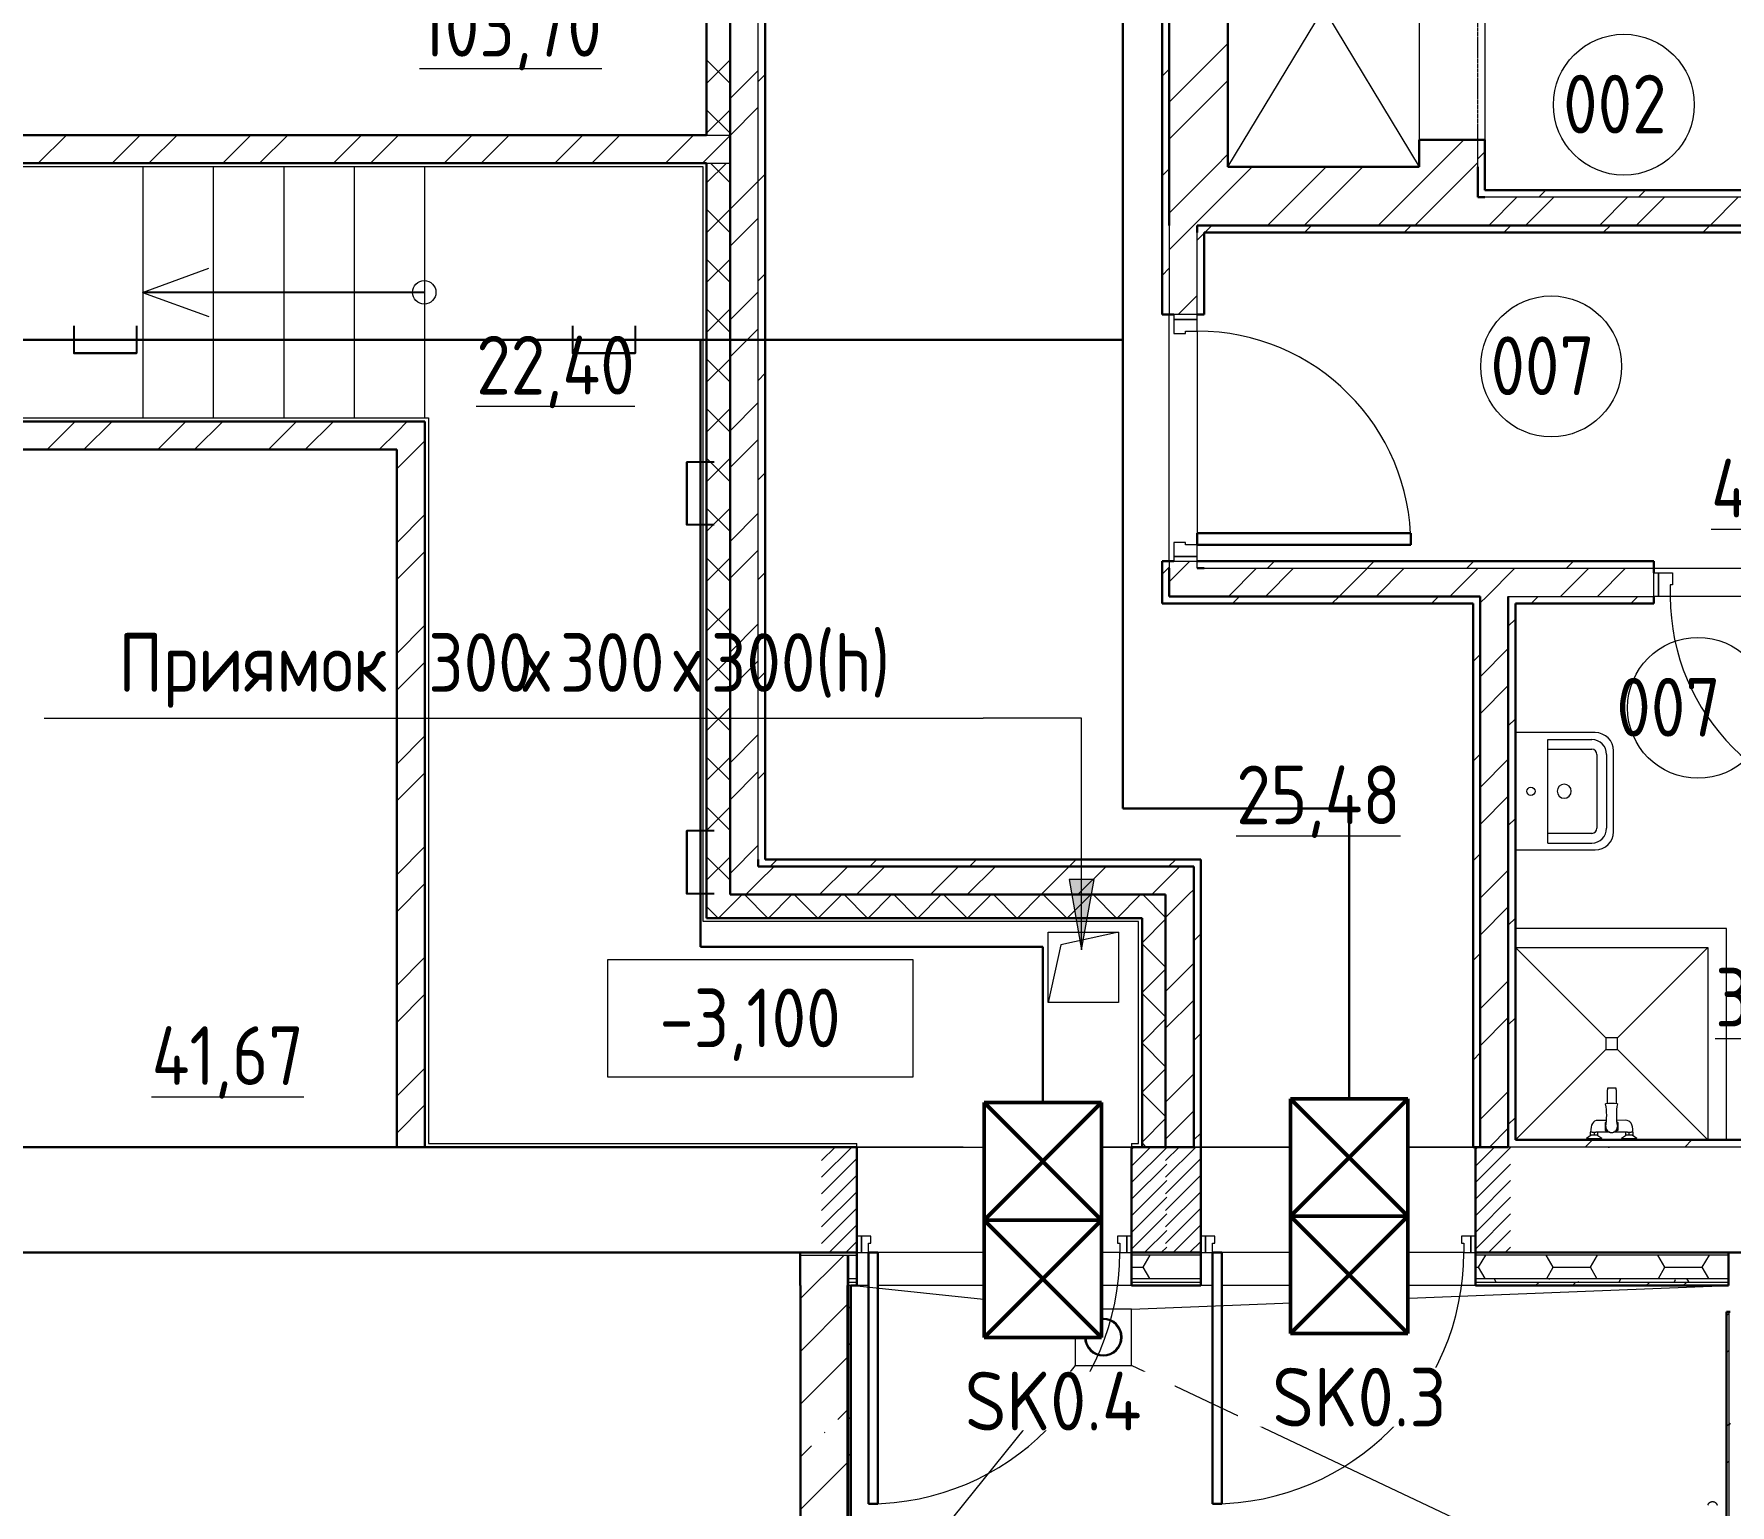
# Model space of a CAD drawing. Header units: millimetres. Extents: x -586848 to 520591, y -385801 to 675781.
# Drawn here: x -189145 to -181920, y 645747 to 652013 of the extents above; entities that cross this region are included whole.
import ezdxf

# ---------------------------------------------------------------- set-up
doc = ezdxf.new("R2010")
doc.units = ezdxf.units.MM
doc.set_wipeout_variables(frame=1)
for name, pattern in [('ADSK_Линия сетки', [25, 20, -2.5, 0, -2.5]), ('ADSK_Сверху', [450, 300, -150]), ('ADSK_Штриховая_ш2 п1_5', [4.5, 3, -1.5]), ('Сверху', [3.96875, 2.38125, -1.5875])]:
    doc.linetypes.add(name, pattern=pattern)
for name, color, linetype, lineweight in [('RC-Линии_связи-Адресные', 5, 'Continuous', 30), ('Аннотация', 7, 'Continuous', 18), ('Двери', 252, 'Continuous', 9), ('Лестницы', 252, 'Continuous', 9), ('Линии', 7, 'Continuous', 9), ('Марки помещений', 252, 'Continuous', 20), ('Маркировка Не АУ', 7, 'Continuous', 25), ('НО СКУД', 7, 'Continuous', 50), ('Обобщенные модели', 252, 'Continuous', 18), ('Ограждение', 252, 'Continuous', 9), ('Оси', 252, 'Continuous', 9), ('Отметки', 7, 'Continuous', 9), ('Перекрытие', 252, 'Continuous', 18), ('Сантехника', 252, 'Continuous', 9), ('Стены внутренние', 7, 'Continuous', 18), ('Стены наружные', 7, 'Continuous', 18), ('Стены штриховка', 7, 'Continuous', 9)]:
    doc.layers.add(name, color=color, linetype=linetype, lineweight=lineweight)
doc.layers.add('Узлы', color=7, linetype='Continuous')
doc.styles.add('GOST Common_2', font='', dxfattribs={"width": 0.9, "height": 250})
doc.styles.add('ISOCPEUR', font='isocpeur.ttf', dxfattribs={"width": 0.9, "height": 350})
doc.styles.get('GOST Common_2').set_extended_font_data('GOST type B')

# ---------------------------------------------------------------- blocks, each defined once
blk = doc.blocks.new('подвал')
at = {"layer": 'Аннотация', "lineweight": 20, "true_color": 0x636466}
blk.add_hatch(color=251, dxfattribs=at).paths.add_polyline_path([(-183879.6, 15401.1), (-183826.7, 15701.1), (-183932.5, 15701.1)])
at = {"layer": 'Двери', "lineweight": 18, "true_color": 0x636466}
h = blk.add_hatch(dxfattribs=at)
h.set_pattern_fill('FP_1', color=251, angle=180, style=0, pattern_type=2)
h.set_pattern_definition([(225, (-184251.95, 14336.906), (35.3553, -35.3553), [])])
h.paths.add_polyline_path([(-183517, 14111.9), (-183517, 14561.9), (-183667, 14561.9), (-183667, 14111.9)])
h.paths.add_polyline_path([(-184987, 14111.9), (-184837, 14111.9), (-184837, 14561.9), (-184987, 14561.9)])
h = blk.add_hatch(dxfattribs=at)
h.set_pattern_fill('FP_1', color=251, angle=180, style=0, pattern_type=2)
h.set_pattern_definition([(225, (-182786.95, 14336.906), (35.3553, -35.3553), [])])
h.paths.add_polyline_path([(-182052, 14111.9), (-182052, 14561.9), (-182202, 14561.9), (-182202, 14111.9), (-182065.7, 14111.9)])
h.paths.add_polyline_path([(-183522, 14111.9), (-183372, 14111.9), (-183372, 14561.9), (-183522, 14561.9)])
at = {"color": 251, "lineweight": 18, "true_color": 0x636466}
for p, q in [((-184022, 15176.9), (-184022, 15476.9)), ((-184022, 15476.9), (-183722, 15476.9)), ((-183722, 15476.9), (-183968, 15422.3)), ((-183722, 15476.9), (-183722, 15176.9)), ((-183968, 15422.3), (-184022, 15176.9)), ((-183722, 15176.9), (-184022, 15176.9))]:
    blk.add_line(p, q, dxfattribs=at)
at = {"layer": 'Аннотация', "color": 251, "lineweight": 20, "true_color": 0x636466}
for p, q in [((-187879.8, 18201.9), (-187597.9, 18304.5)), ((-187879.8, 18201.9), (-187597.9, 18099.3)), ((-188298.4, 16388.8), (-184298.4, 16388.8)), ((-183879.6, 16388.8), (-184298.4, 16388.8)), ((-183879.6, 15401.1), (-183879.6, 16388.8)), ((-183826.7, 15701.1), (-183932.5, 15701.1)), ((-183932.5, 15701.1), (-183879.6, 15401.1)), ((-183879.6, 15401.1), (-183826.7, 15701.1)), ((-185898, 14860), (-185898, 15360)), ((-185898, 15360), (-184598, 15360)), ((-184598, 15360), (-184598, 14860)), ((-184598, 14860), (-185898, 14860))]:
    blk.add_line(p, q, dxfattribs=at)
blk.add_circle((-186679.8, 18201.9), 50, dxfattribs=at)
at = {"layer": 'Двери', "color": 251, "true_color": 0x636466}
for p, q in [((-183387, 18106.9), (-183487, 18106.9)), ((-183487, 18106.9), (-183487, 18086.9)), ((-183487, 18086.9), (-183487, 18026.9)), ((-183387, 18086.9), (-183487, 18086.9)), ((-183487, 18086.9), (-183387, 18086.9)), ((-183387, 18086.9), (-183387, 18106.9)), ((-183387, 18036.9), (-183387, 18086.9)), ((-183487, 18026.9), (-183437, 18026.9)), ((-183437, 18026.9), (-183437, 18036.9)), ((-183437, 18036.9), (-183387, 18036.9)), ((-183437, 17136.9), (-183487, 17136.9)), ((-183487, 17136.9), (-183487, 17076.9)), ((-183437, 17126.9), (-183437, 17136.9)), ((-183387, 17126.9), (-183437, 17126.9)), ((-183387, 17076.9), (-183387, 17126.9)), ((-183487, 17076.9), (-183387, 17076.9)), ((-183487, 17076.9), (-183487, 17056.9)), ((-183387, 17076.9), (-183487, 17076.9)), ((-183487, 17056.9), (-183387, 17056.9)), ((-183387, 17056.9), (-183387, 17076.9)), ((-181442, 17006.9), (-181422, 17006.9)), ((-181442, 16906.9), (-181442, 17006.9)), ((-181422, 16906.9), (-181422, 17006.9)), ((-181422, 17006.9), (-181362, 17006.9)), ((-181422, 17006.9), (-181422, 16906.9)), ((-181362, 17006.9), (-181362, 16956.9)), ((-181422, 16906.9), (-181442, 16906.9)), ((-181372, 16906.9), (-181422, 16906.9)), ((-181372, 16956.9), (-181372, 16906.9)), ((-181362, 16956.9), (-181372, 16956.9)), ((-184817, 14181.9), (-184837, 14181.9)), ((-184837, 14181.9), (-184837, 14111.9)), ((-184817, 14181.9), (-184817, 14111.9)), ((-184777, 14181.9), (-184817, 14181.9)), ((-184817, 14111.9), (-184817, 14181.9)), ((-184777, 14151.9), (-184777, 14181.9)), ((-183687, 14181.9), (-183727, 14181.9)), ((-183727, 14181.9), (-183727, 14151.9)), ((-183687, 14111.9), (-183687, 14181.9)), ((-183687, 14181.9), (-183687, 14111.9)), ((-183667, 14181.9), (-183687, 14181.9)), ((-183667, 14111.9), (-183667, 14181.9)), ((-183352, 14181.9), (-183372, 14181.9)), ((-183372, 14181.9), (-183372, 14111.9)), ((-183352, 14181.9), (-183352, 14111.9)), ((-183312, 14181.9), (-183352, 14181.9)), ((-183352, 14111.9), (-183352, 14181.9)), ((-183312, 14151.9), (-183312, 14181.9)), ((-182222, 14181.9), (-182262, 14181.9)), ((-182262, 14181.9), (-182262, 14151.9)), ((-182222, 14111.9), (-182222, 14181.9)), ((-182222, 14181.9), (-182222, 14111.9)), ((-182202, 14181.9), (-182222, 14181.9)), ((-182202, 14111.9), (-182202, 14181.9)), ((-184837, 14111.9), (-184817, 14111.9)), ((-184817, 14111.9), (-184787, 14111.9)), ((-184787, 14111.9), (-184787, 14151.9)), ((-184787, 14151.9), (-184777, 14151.9)), ((-183727, 14151.9), (-183717, 14151.9)), ((-183717, 14151.9), (-183717, 14111.9)), ((-183717, 14111.9), (-183687, 14111.9)), ((-183687, 14111.9), (-183667, 14111.9)), ((-183372, 14111.9), (-183352, 14111.9)), ((-183352, 14111.9), (-183322, 14111.9)), ((-183322, 14111.9), (-183322, 14151.9)), ((-183322, 14151.9), (-183312, 14151.9)), ((-182262, 14151.9), (-182252, 14151.9)), ((-182252, 14151.9), (-182252, 14111.9)), ((-182252, 14111.9), (-182222, 14111.9)), ((-182222, 14111.9), (-182202, 14111.9))]:
    blk.add_line(p, q, dxfattribs=at)
at = {"layer": 'Двери', "color": 251, "lineweight": 30, "true_color": 0x636466}
for p, q in [((-183387, 17176.9), (-183387, 17126.9)), ((-182477, 17176.9), (-183387, 17176.9)), ((-183387, 17126.9), (-182477, 17126.9)), ((-182477, 17126.9), (-182477, 17176.9)), ((-184747, 14111.9), (-184787, 14111.9)), ((-184787, 14111.9), (-184787, 13041.9)), ((-184747, 13041.9), (-184747, 14111.9)), ((-183282, 14111.9), (-183322, 14111.9)), ((-183322, 14111.9), (-183322, 13041.9)), ((-183282, 13041.9), (-183282, 14111.9)), ((-184787, 13041.9), (-184747, 13041.9)), ((-183322, 13041.9), (-183282, 13041.9))]:
    blk.add_line(p, q, dxfattribs=at)
at = {"layer": 'Двери', "color": 251, "linetype": 'ADSK_Штриховая_ш2 п1_5', "true_color": 0x636466}
for p, q in [((-184837, 14561.9), (-184987, 14561.9)), ((-184837, 14111.9), (-184837, 14561.9)), ((-183517, 14561.9), (-183667, 14561.9)), ((-183667, 14561.9), (-183667, 14111.9)), ((-183372, 14561.9), (-183522, 14561.9)), ((-183372, 14111.9), (-183372, 14561.9)), ((-182052, 14561.9), (-182202, 14561.9)), ((-182202, 14561.9), (-182202, 14111.9)), ((-184987, 14111.9), (-184837, 14111.9)), ((-183667, 14111.9), (-183517, 14111.9)), ((-183522, 14111.9), (-183372, 14111.9)), ((-182202, 14111.9), (-182052, 14111.9))]:
    blk.add_line(p, q, dxfattribs=at)
at = {"layer": 'Двери', "color": 251, "true_color": 0x636466}
for centre, radius, start, end in [((-183387, 17126.9), 910, 0, 90), ((-180462, 16906.9), 910, 180, 270), ((-184787, 14111.9), 1070, 270, 0), ((-183322, 14111.9), 1070, 270, 0)]:
    blk.add_arc(centre, radius, start, end, dxfattribs=at)
at = {"layer": 'Лестницы', "color": 251, "true_color": 0x636466}
for p, q in [((-187877, 17666.9), (-187877, 18736.9)), ((-187577, 17666.9), (-187577, 18736.9)), ((-187577, 17666.9), (-187577, 18736.9)), ((-187277, 17666.9), (-187277, 18736.9)), ((-187277, 17666.9), (-187277, 18736.9)), ((-186977, 17666.9), (-186977, 18736.9)), ((-186977, 17666.9), (-186977, 18736.9)), ((-186677, 17666.9), (-186677, 18736.9)), ((-186677, 17666.9), (-186677, 18736.9))]:
    blk.add_line(p, q, dxfattribs=at)
at = {"layer": 'Линии', "color": 251, "lineweight": 18, "ltscale": 100, "true_color": 0x636466}
for p, q in [((-183257, 20086.9), (-182442, 18736.9)), ((-183257, 18736.9), (-182442, 20086.9)), ((-182442, 20086.9), (-182442, 18736.9))]:
    blk.add_line(p, q, dxfattribs=at)
at = {"layer": 'Линии', "color": 251, "linetype": 'ADSK_Сверху', "ltscale": 100, "true_color": 0x636466}
for p, q in [((-183907, 13871.9), (-184862, 13971.9)), ((-183667, 13871.9), (-181124.5, 13971.9)), ((-183907, 13631.9), (-184862, 12446.9)), ((-181132, 12431.9), (-183667, 13631.9))]:
    blk.add_line(p, q, dxfattribs=at)
at = {"layer": 'Марки помещений', "color": 251, "true_color": 0x636466}
for centre in [(-181569.9, 19001), (-181879.5, 17886.5), (-181254.2, 16432.2)]:
    blk.add_circle(centre, 300, dxfattribs=at)
at = {"layer": 'Обобщенные модели', "color": 251, "true_color": 0x636466}
for p, q in [((-181692, 16326.9), (-182032, 16326.9)), ((-181894, 16297.5), (-181706.8, 16297.5)), ((-181894, 15856.3), (-181894, 16297.5)), ((-181894, 16256.2), (-181706.8, 16256.2)), ((-181684.5, 16233.9), (-181684.5, 15919.9)), ((-181643.2, 16233.9), (-181643.2, 15919.9)), ((-181614, 16077), (-181614, 16248.9)), ((-181614, 15904.9), (-181614, 16077)), ((-181706.8, 15897.6), (-181894, 15897.6)), ((-182032, 15826.9), (-181692, 15826.9)), ((-181894, 15856.3), (-181706.8, 15856.3)), ((-181132, 15491.9), (-182032, 15491.9)), ((-181132, 14591.9), (-181132, 15491.9)), ((-182032, 15411.9), (-181212, 15411.9)), ((-181647, 15026.9), (-182032, 15411.9)), ((-181212, 15411.9), (-181597, 15026.9)), ((-181212, 15411.9), (-181212, 14591.9)), ((-182032, 14591.9), (-181647, 14976.9)), ((-181647, 15026.9), (-181647, 14976.9)), ((-181597, 15026.9), (-181647, 15026.9)), ((-181647, 14976.9), (-181597, 14976.9)), ((-181597, 14976.9), (-181597, 15026.9)), ((-181212, 14591.9), (-181597, 14976.9))]:
    blk.add_line(p, q, dxfattribs=at)
blk.add_circle((-181965.7, 16076.9), 17.5, dxfattribs=at)
for centre, radius, start, end in [((-181706.8, 16233.9), 63.6, 0, 90), ((-181692, 16248.9), 78, 0, 90), ((-181706.8, 16233.9), 22.3, 0, 90), ((-181823.8, 16077.3), 30, 90, 270), ((-181823.8, 16077.3), 30, 270, 90), ((-181706.8, 15919.9), 63.6, 270, 0), ((-181706.8, 15919.9), 22.3, 270, 0), ((-181692, 15904.9), 78, 270, 0)]:
    blk.add_arc(centre, radius, start, end, dxfattribs=at)
at = {"layer": 'Обобщенные модели', "color": 251, "lineweight": 9, "true_color": 0x636466}
for centre, radius, start, end in [((-181622, 14561.4), 186, 82.46298, 97.8489), ((-181919.6, 14696.4), 276.6, 350.03873, 10.27315), ((-181325.2, 14698), 276.6, 170.03873, 190.27315), ((-181622.3, 14648.6), 24.9, 180.15594, 0.15594)]:
    blk.add_arc(centre, radius, start, end, dxfattribs=at)
for points in [[(-181647.2, 14648.5), (-181647.2, 14646.5), (-181646.9, 14644.6), (-181646.5, 14642.7)], [(-181598, 14642.8), (-181597.6, 14644.7), (-181597.4, 14646.7), (-181597.4, 14648.6)]]:
    blk.add_open_spline(points, degree=3, dxfattribs=at)
for points, knots in [([(-181645.8, 14640.6), (-181645.8, 14640.4), (-181645.5, 14639.7), (-181645.1, 14638.6), (-181644.7, 14637.8), (-181644.5, 14637.4)], [0.19772091, 0.19772091, 0.19772091, 0.19772091, 0.21428571, 0.25, 0.28571429, 0.28571429, 0.28571429, 0.28571429]), ([(-181643, 14634.8), (-181642.8, 14634.5), (-181642.4, 14633.9), (-181642, 14633.4), (-181641.8, 14633.1)], [0.36280917, 0.36280917, 0.36280917, 0.36280917, 0.39285714, 0.4175864, 0.4175864, 0.4175864, 0.4175864]), ([(-181639, 14630.1), (-181638.9, 14630.1), (-181638.5, 14629.7), (-181637.9, 14629.2), (-181637.2, 14628.6), (-181636.6, 14628.2), (-181636.1, 14627.9), (-181635.8, 14627.7)], [0.5266216, 0.5266216, 0.5266216, 0.5266216, 0.5357143, 0.5714286, 0.5892857, 0.6071429, 0.634202, 0.634202, 0.634202, 0.634202]), ([(-181633.2, 14626.2), (-181633, 14626.1), (-181632.6, 14625.9), (-181631.8, 14625.5), (-181630.9, 14625.2), (-181630.3, 14625), (-181630, 14624.9)], [0.71428571, 0.71428571, 0.71428571, 0.71428571, 0.73214286, 0.75, 0.78571429, 0.8032683, 0.8032683, 0.8032683, 0.8032683]), ([(-181628, 14624.3), (-181627.5, 14624.2), (-181626.6, 14624), (-181624.7, 14623.8), (-181623.2, 14623.7), (-181622.2, 14623.7)], [0.8571429, 0.8571429, 0.8571429, 0.8571429, 0.8928571, 0.9285714, 1, 1, 1, 1]), ([(-181622.2, 14623.7), (-181621.2, 14623.7), (-181619.7, 14623.8), (-181617.8, 14624.1), (-181616.9, 14624.3), (-181616.4, 14624.4)], [0, 0, 0, 0, 0.0714286, 0.1071429, 0.1428571, 0.1428571, 0.1428571, 0.1428571]), ([(-181614.4, 14625), (-181614.2, 14625), (-181613.5, 14625.3), (-181612.6, 14625.6), (-181611.8, 14626), (-181611.4, 14626.2), (-181611.2, 14626.3)], [0.1967317, 0.1967317, 0.1967317, 0.1967317, 0.21428571, 0.25, 0.26785714, 0.28571429, 0.28571429, 0.28571429, 0.28571429]), ([(-181608.6, 14627.8), (-181608.3, 14627.9), (-181607.8, 14628.3), (-181607.2, 14628.7), (-181606.7, 14629.1), (-181606.2, 14629.6), (-181605.8, 14629.9), (-181605.5, 14630.1), (-181605.4, 14630.2)], [0.365798, 0.365798, 0.365798, 0.365798, 0.3928571, 0.4107143, 0.4285714, 0.4464286, 0.4642857, 0.4733784, 0.4733784, 0.4733784, 0.4733784]), ([(-181602.9, 14632.9), (-181602.6, 14633.2), (-181602.1, 14633.9), (-181601.7, 14634.6), (-181601.4, 14634.9)], [0.57142857, 0.57142857, 0.57142857, 0.57142857, 0.60714286, 0.63719083, 0.63719083, 0.63719083, 0.63719083]), ([(-181600, 14637.5), (-181599.8, 14637.9), (-181599.4, 14638.8), (-181598.9, 14639.8), (-181598.7, 14640.5), (-181598.6, 14640.7)], [0.71428571, 0.71428571, 0.71428571, 0.71428571, 0.75, 0.78571429, 0.80227909, 0.80227909, 0.80227909, 0.80227909])]:
    blk.add_open_spline(points, degree=3, knots=knots, dxfattribs=at)
at = {"layer": 'Ограждение', "color": 251, "true_color": 0x636466, "flags": 128}
for points in [[(-181211.6, 13036.7), (-181211.4, 13037.4), (-181211.2, 13038.2), (-181210.9, 13039), (-181210.6, 13039.7), (-181210.3, 13040.4), (-181209.9, 13041.1), (-181209.5, 13041.8), (-181209.1, 13042.5), (-181208.7, 13043.2), (-181208.2, 13043.8), (-181207.7, 13044.5), (-181207.2, 13045.1), (-181206.7, 13045.7), (-181206.1, 13046.3), (-181205.5, 13046.8), (-181204.9, 13047.3), (-181204.3, 13047.8), (-181203.7, 13048.3), (-181203, 13048.7), (-181202.3, 13049.2), (-181201.6, 13049.5), (-181200.9, 13049.9), (-181200.2, 13050.2), (-181199.4, 13050.5), (-181198.7, 13050.8), (-181197.9, 13051.1), (-181197.2, 13051.3), (-181196.4, 13051.5), (-181195.6, 13051.6), (-181194.8, 13051.7), (-181194, 13051.8), (-181193.2, 13051.9), (-181192.4, 13051.9), (-181192.2, 13051.9)], [(-181192.2, 13051.9), (-181191.4, 13051.9), (-181190.6, 13051.8), (-181189.8, 13051.8), (-181189, 13051.7), (-181188.2, 13051.5), (-181187.4, 13051.3), (-181186.7, 13051.1), (-181185.9, 13050.9), (-181185.1, 13050.6), (-181184.4, 13050.3), (-181183.7, 13050), (-181183, 13049.6), (-181182.3, 13049.3), (-181181.6, 13048.9), (-181180.9, 13048.4), (-181180.2, 13047.9), (-181179.6, 13047.5), (-181179, 13046.9), (-181178.4, 13046.4), (-181177.8, 13045.8), (-181177.3, 13045.3), (-181176.8, 13044.6), (-181176.3, 13044), (-181175.8, 13043.4), (-181175.4, 13042.7), (-181174.9, 13042), (-181174.6, 13041.3), (-181174.2, 13040.6), (-181173.9, 13039.9), (-181173.5, 13039.2), (-181173.3, 13038.4), (-181173, 13037.6), (-181172.8, 13036.9)]]:
    blk.add_lwpolyline(points, dxfattribs=at)
at = {"layer": 'Оси', "color": 251, "linetype": 'ADSK_Линия сетки', "ltscale": 100, "true_color": 0x636466}
blk.add_line((-174384.1, 14561.9), (-244527.8, 14561.9), dxfattribs=at)
at = {"layer": 'Перекрытие', "color": 251, "true_color": 0x636466}
for p, q in [((-187877, 17666.9), (-187877, 18736.9)), ((-183387, 18036.9), (-183387, 17176.9)), ((-181442, 17026.9), (-180392, 17026.9)), ((-180512, 16906.9), (-181372, 16906.9)), ((-184837, 14561.9), (-183667, 14561.9)), ((-183372, 14561.9), (-182212, 14561.9)), ((-183907, 13871.9), (-183907, 13631.9)), ((-183667, 13871.9), (-183907, 13871.9)), ((-183667, 13631.9), (-183667, 13871.9)), ((-183907, 13631.9), (-183667, 13631.9))]:
    blk.add_line(p, q, dxfattribs=at)
at = {"layer": 'Сантехника', "color": 251, "true_color": 0x636466}
for p, q in [((-181603.1, 14812.2), (-181640.2, 14812.1)), ((-181640.2, 14812.1), (-181640.2, 14804.8)), ((-181603, 14804.9), (-181603.1, 14812.2)), ((-181640, 14746.2), (-181640.2, 14804.8)), ((-181603, 14804.9), (-181602.9, 14746.2)), ((-181644.9, 14675.3), (-181680.9, 14675.2)), ((-181562.5, 14675.5), (-181599.8, 14675.4)), ((-181595.9, 14666.8), (-181597.8, 14653.1)), ((-181595.9, 14666.8), (-181595.9, 14632.8)), ((-181708.7, 14611.9), (-181729.2, 14598.1)), ((-181729.2, 14598.1), (-181664.1, 14598.3)), ((-181729.2, 14598.1), (-181729.2, 14591.9)), ((-181711.7, 14611.8), (-181711.8, 14624.9)), ((-181696.7, 14611.9), (-181711.7, 14611.8)), ((-181704.6, 14624.9), (-181711.6, 14624.9)), ((-181704.6, 14624.9), (-181696.8, 14624.9)), ((-181696.8, 14624.9), (-181688.9, 14624.9)), ((-181696.8, 14624.9), (-181696.7, 14611.9)), ((-181681.7, 14611.9), (-181696.7, 14611.9)), ((-181639.7, 14625.1), (-181688.9, 14625)), ((-181664.1, 14598.3), (-181684.7, 14611.9)), ((-181681.8, 14624.9), (-181681.7, 14611.9)), ((-181664.1, 14592), (-181664.1, 14598.3)), ((-181648.3, 14632.6), (-181648.4, 14666.7)), ((-181648.4, 14666.7), (-181646.5, 14655.9)), ((-181646.4, 14642.9), (-181648.3, 14632.6)), ((-181639.7, 14625.1), (-181639.7, 14629.4)), ((-181630.1, 14625.1), (-181639.7, 14625.1)), ((-181602.6, 14625.2), (-181614.3, 14625.1)), ((-181602.6, 14630.5), (-181602.6, 14625.2)), ((-181554.6, 14625.3), (-181602.6, 14625.2)), ((-181595.9, 14632.8), (-181597.8, 14645.5)), ((-181558.7, 14612.3), (-181579.2, 14598.6)), ((-181579.2, 14598.6), (-181514.2, 14598.8)), ((-181579.2, 14598.6), (-181579.2, 14592.2)), ((-181561.7, 14612.3), (-181561.8, 14625.3)), ((-181546.7, 14612.3), (-181561.7, 14612.3)), ((-181554.6, 14625.3), (-181546.8, 14625.3)), ((-181546.8, 14625.3), (-181538.9, 14625.3)), ((-181546.7, 14612.3), (-181546.8, 14625.3)), ((-181531.7, 14612.4), (-181546.7, 14612.3)), ((-181531.6, 14625.4), (-181538.9, 14625.4)), ((-181514.2, 14598.8), (-181534.7, 14612.3)), ((-181531.8, 14625.4), (-181531.7, 14612.4)), ((-181514.2, 14592.4), (-181514.2, 14598.8)), ((-181664.1, 14592), (-181696.7, 14591.9)), ((-181514.2, 14592.4), (-181579.2, 14592.2)), ((-183667, 13871.9), (-183907, 13871.9)), ((-183907, 13871.9), (-183907, 13631.9)), ((-183667, 13631.9), (-183667, 13871.9)), ((-183907, 13631.9), (-183667, 13631.9))]:
    blk.add_line(p, q, dxfattribs=at)
for radius, start, end in [(80, 90, 270), (75, 90, 270), (75, 109.97124, 115.02876), (80, 270, 90), (75, 270, 90), (75, 64.97124, 70.02876), (75, 154.97124, 160.02876), (75, 19.97124, 25.02876), (75, 199.97124, 205.02876), (75, 244.97124, 250.02876), (75, 289.97124, 295.02876), (75, 334.97124, 340.02876)]:
    blk.add_arc((-183787, 13751.9), radius, start, end, dxfattribs=at)
for points in [[(-181680.9, 14675.2), (-181701.5, 14675.1), (-181711.7, 14658.4), (-181711.6, 14624.9)], [(-181648.4, 14666.7), (-181647.5, 14667.3), (-181646.5, 14667.9), (-181645.5, 14668.4)], [(-181599.2, 14668.7), (-181598.1, 14668.1), (-181597, 14667.5), (-181595.9, 14666.8)], [(-181531.6, 14625.4), (-181531.6, 14658.9), (-181542, 14675.6), (-181562.5, 14675.5)], [(-181639.7, 14628.4), (-181641.2, 14629), (-181644.2, 14630.3), (-181647, 14631.8), (-181648.3, 14632.6)], [(-181636, 14627.8), (-181637.3, 14628.3), (-181638.5, 14628.8), (-181639.7, 14629.4)], [(-181602.6, 14630.5), (-181604.7, 14629.2), (-181606.9, 14628.2), (-181609.2, 14627.4)], [(-181595.9, 14632.8), (-181596.9, 14632.1), (-181599.1, 14630.8), (-181601.4, 14629.7), (-181602.6, 14629.2)]]:
    blk.add_open_spline(points, degree=3, dxfattribs=at)
at = {"layer": 'Стены внутренние', "color": 251, "lineweight": 30, "true_color": 0x636466}
for p, q in [((-185477, 19986.9), (-185477, 18871.9)), ((-185477, 18751.9), (-185477, 15536.9)), ((-185477, 15536.9), (-183622, 15536.9)), ((-183622, 15536.9), (-183622, 14561.9)), ((-183622, 14561.9), (-183522, 14561.9))]:
    blk.add_line(p, q, dxfattribs=at)
at = {"layer": 'Стены внутренние', "color": 251, "linetype": 'Continuous', "lineweight": 9, "true_color": 0x636466}
for p, q in [((-185477, 19092.1), (-185377, 19192.1)), ((-185377, 19092), (-185477, 19192)), ((-185477, 18879.9), (-185377, 18979.9)), ((-185377, 18879.9), (-185477, 18979.9)), ((-185477, 18667.8), (-185392.8, 18751.9)), ((-185377, 18667.8), (-185461.1, 18751.9)), ((-185477, 18455.7), (-185377, 18555.7)), ((-185377, 18455.6), (-185477, 18555.6)), ((-185477, 18243.5), (-185377, 18343.5)), ((-185377, 18243.5), (-185477, 18343.5)), ((-185477, 18031.4), (-185377, 18131.4)), ((-185377, 18031.4), (-185477, 18131.4)), ((-185477, 17819.3), (-185377, 17919.3)), ((-185377, 17819.2), (-185477, 17919.2)), ((-185477, 17607.1), (-185377, 17707.1)), ((-185377, 17607.1), (-185477, 17707.1)), ((-185477, 17395), (-185377, 17495)), ((-185377, 17395), (-185477, 17495)), ((-185477, 17182.9), (-185377, 17282.9)), ((-185377, 17182.9), (-185477, 17282.9)), ((-185477, 16970.7), (-185377, 17070.7)), ((-185377, 16970.7), (-185477, 17070.7)), ((-185477, 16758.6), (-185377, 16858.6)), ((-185377, 16758.6), (-185477, 16858.6)), ((-185477, 16546.5), (-185377, 16646.5)), ((-185377, 16546.5), (-185477, 16646.5)), ((-185477, 16334.3), (-185377, 16434.3)), ((-185377, 16334.3), (-185477, 16434.3)), ((-185477, 16122.2), (-185377, 16222.2)), ((-185377, 16122.2), (-185477, 16222.2)), ((-185477, 15910.1), (-185377, 16010.1)), ((-185377, 15910.1), (-185477, 16010.1)), ((-185477, 15697.9), (-185377, 15797.9)), ((-185377, 15697.9), (-185477, 15797.9)), ((-185425.9, 15536.9), (-185325.9, 15636.9)), ((-185215.9, 15536.9), (-185315.9, 15636.9)), ((-185213.7, 15536.9), (-185113.7, 15636.9)), ((-185003.8, 15536.9), (-185103.8, 15636.9)), ((-185001.6, 15536.9), (-184901.6, 15636.9)), ((-184791.7, 15536.9), (-184891.7, 15636.9)), ((-184789.5, 15536.9), (-184689.5, 15636.9)), ((-184579.5, 15536.9), (-184679.5, 15636.9)), ((-184577.3, 15536.9), (-184477.3, 15636.9)), ((-184367.4, 15536.9), (-184467.4, 15636.9)), ((-184365.2, 15536.9), (-184265.2, 15636.9)), ((-184155.3, 15536.9), (-184255.3, 15636.9)), ((-184153.1, 15536.9), (-184053.1, 15636.9)), ((-183943.1, 15536.9), (-184043.1, 15636.9)), ((-183940.9, 15536.9), (-183840.9, 15636.9)), ((-183731, 15536.9), (-183831, 15636.9)), ((-183728.8, 15536.9), (-183628.8, 15636.9)), ((-183522, 15540), (-183618.9, 15636.9)), ((-185428.1, 15536.9), (-185477, 15585.8)), ((-183622, 15431.6), (-183522, 15531.6)), ((-183522, 15327.9), (-183622, 15427.9)), ((-183622, 15219.5), (-183522, 15319.5)), ((-183522, 15115.7), (-183622, 15215.7)), ((-183622, 15007.4), (-183522, 15107.4)), ((-183522, 14903.6), (-183622, 15003.6)), ((-183622, 14795.2), (-183522, 14895.2)), ((-183522, 14691.5), (-183622, 14791.5)), ((-183622, 14583.1), (-183522, 14683.1)), ((-183604.5, 14561.9), (-183622, 14579.3))]:
    blk.add_line(p, q, dxfattribs=at)
at = {"layer": 'Стены наружные', "color": 251, "lineweight": 30, "true_color": 0x636466}
for p, q in [((-185227, 15786.9), (-185227, 20491.9)), ((-185377, 20086.9), (-185377, 15636.9)), ((-183537, 20041.9), (-183537, 18106.9)), ((-183507, 20071.9), (-183507, 18486.9)), ((-183257, 18736.9), (-183257, 20071.9)), ((-185477, 18871.9), (-190267, 18871.9)), ((-182442, 18851.9), (-182442, 18736.9)), ((-182162, 18851.9), (-182192, 18851.9)), ((-182162, 18636.9), (-182162, 18851.9)), ((-190267, 18751.9), (-185477, 18751.9)), ((-182442, 18736.9), (-183257, 18736.9)), ((-182192, 18606.9), (-182192, 18736.9)), ((-182162, 18606.9), (-182192, 18606.9)), ((-180392, 18636.9), (-182162, 18636.9)), ((-183387, 18486.9), (-180362, 18486.9)), ((-183387, 18456.9), (-183387, 18486.9)), ((-183357, 18456.9), (-180392, 18456.9)), ((-183357, 18106.9), (-183357, 18456.9)), ((-183537, 18106.9), (-183487, 18106.9)), ((-183387, 18106.9), (-183357, 18106.9)), ((-186677, 17651.9), (-189197, 17651.9)), ((-186677, 14561.9), (-186677, 17651.9)), ((-189197, 17531.9), (-186797, 17531.9)), ((-186797, 17531.9), (-186797, 14561.9)), ((-183537, 17056.9), (-183537, 16876.9)), ((-183487, 17056.9), (-183537, 17056.9)), ((-181442, 17056.9), (-183387, 17056.9)), ((-181442, 17006.9), (-181442, 17056.9)), ((-183507, 17026.9), (-183507, 16906.9)), ((-183387, 17026.9), (-183357, 17026.9)), ((-183507, 16906.9), (-182182, 16906.9)), ((-182182, 16906.9), (-182182, 14561.9)), ((-182062, 14561.9), (-182062, 16906.9)), ((-181442, 16876.9), (-181442, 16906.9)), ((-183537, 16876.9), (-182212, 16876.9)), ((-182212, 16876.9), (-182212, 14561.9)), ((-182032, 16876.9), (-181442, 16876.9)), ((-182032, 14591.9), (-182032, 16876.9)), ((-185257, 15756.9), (-185257, 15786.9)), ((-183402, 15756.9), (-185257, 15756.9)), ((-183372, 15786.9), (-185227, 15786.9)), ((-183402, 14561.9), (-183402, 15756.9)), ((-183372, 13971.9), (-183372, 15786.9)), ((-185377, 15636.9), (-183522, 15636.9)), ((-183522, 15636.9), (-183522, 14561.9)), ((-184837, 14561.9), (-200827, 14561.9)), ((-184837, 13971.9), (-184837, 14561.9)), ((-183622, 14561.9), (-183667, 14561.9)), ((-183667, 14561.9), (-183667, 13971.9)), ((-183402, 14561.9), (-183522, 14561.9)), ((-182212, 14561.9), (-182062, 14561.9)), ((-182202, 14561.9), (-182202, 13971.9)), ((-181072, 14591.9), (-182032, 14591.9)), ((-184837, 14111.9), (-200767, 14111.9)), ((-185078, 14111.9), (-185078, 13971.9)), ((-183667, 14111.9), (-183372, 14111.9)), ((-176917, 14111.9), (-182202, 14111.9)), ((-181124.5, 13971.9), (-181124.5, 14101.9)), ((-181124.5, 14101.9), (-181123.5, 14101.9)), ((-181123.5, 14101.9), (-181123.5, 14111.9)), ((-185078, 13971.9), (-185077, 13971.9)), ((-185077, 13971.9), (-185077, 12231.9)), ((-184877, 12431.9), (-184877, 13971.9)), ((-184862, 13971.9), (-184837, 13971.9)), ((-184862, 12446.9), (-184862, 13971.9)), ((-183667, 13971.9), (-183372, 13971.9)), ((-182202, 13971.9), (-181124.5, 13971.9)), ((-181117, 13859.9), (-181132, 13859.9)), ((-181132, 13859.9), (-181132, 11663.7))]:
    blk.add_line(p, q, dxfattribs=at)
at = {"layer": 'Стены наружные', "color": 251, "true_color": 0x636466}
for p, q in [((-182162, 19991.9), (-182162, 18851.9)), ((-185492, 18736.9), (-200827, 18736.9)), ((-185492, 15521.9), (-185492, 18736.9)), ((-183507, 17056.9), (-183507, 18106.9)), ((-200827, 17666.9), (-186662, 17666.9)), ((-186662, 17666.9), (-186662, 14576.9)), ((-183637, 15521.9), (-185492, 15521.9)), ((-183637, 14576.9), (-183637, 15521.9)), ((-186662, 14576.9), (-184837, 14576.9)), ((-184837, 14561.9), (-184837, 14576.9)), ((-184837, 14561.9), (-183667, 14561.9)), ((-183667, 14576.9), (-183637, 14576.9)), ((-183667, 14576.9), (-183667, 14561.9)), ((-183402, 14561.9), (-183372, 14561.9)), ((-181042, 14561.9), (-182062, 14561.9)), ((-185078, 14101.9), (-184877, 14101.9)), ((-183717, 14111.9), (-184787, 14111.9)), ((-182252, 14111.9), (-183322, 14111.9)), ((-184787, 13971.9), (-184837, 13971.9)), ((-183667, 13971.9), (-184747, 13971.9)), ((-183322, 13971.9), (-183372, 13971.9)), ((-182202, 13971.9), (-183282, 13971.9))]:
    blk.add_line(p, q, dxfattribs=at)
at = {"layer": 'Стены наружные', "color": 251, "linetype": 'Continuous', "lineweight": 9, "true_color": 0x636466}
for p, q in [((-183507, 19011.3), (-183257, 19261.3)), ((-185377, 19027.1), (-185257, 19147.1)), ((-183537, 19122.9), (-183507, 19152.9)), ((-185257, 19099.9), (-185227, 19129.9)), ((-183507, 18854.1), (-183257, 19104.1)), ((-185377, 18870), (-185257, 18990)), ((-188323.8, 18751.9), (-188203.8, 18871.9)), ((-188009.5, 18751.9), (-187889.5, 18871.9)), ((-187852.3, 18751.9), (-187732.3, 18871.9)), ((-187538, 18751.9), (-187418, 18871.9)), ((-187380.9, 18751.9), (-187260.9, 18871.9)), ((-187066.6, 18751.9), (-186946.6, 18871.9)), ((-186909.4, 18751.9), (-186789.4, 18871.9)), ((-186595.1, 18751.9), (-186475.1, 18871.9)), ((-186437.9, 18751.9), (-186317.9, 18871.9)), ((-186123.6, 18751.9), (-186003.6, 18871.9)), ((-185966.5, 18751.9), (-185846.5, 18871.9)), ((-185652.2, 18751.9), (-185532.2, 18871.9)), ((-185495, 18751.9), (-185377, 18870)), ((-183309.9, 18736.9), (-183257, 18789.8)), ((-182366.9, 18736.9), (-182251.9, 18851.9)), ((-182192, 18770.8), (-182162, 18800.8)), ((-183537, 18698.6), (-183507, 18728.6)), ((-183507, 18539.8), (-183309.9, 18736.9)), ((-183402.7, 18486.9), (-183152.7, 18736.9)), ((-183088.4, 18486.9), (-182838.4, 18736.9)), ((-182931.2, 18486.9), (-182681.2, 18736.9)), ((-182616.9, 18486.9), (-182366.9, 18736.9)), ((-182459.8, 18486.9), (-182209.8, 18736.9)), ((-182209.8, 18736.9), (-182192, 18754.7)), ((-185377, 18555.7), (-185257, 18675.7)), ((-185257, 18675.7), (-185227, 18705.7)), ((-182145.5, 18486.9), (-182025.5, 18606.9)), ((-181988.3, 18486.9), (-181868.3, 18606.9)), ((-181931.6, 18606.9), (-181901.6, 18636.9)), ((-181674, 18486.9), (-181554, 18606.9)), ((-181516.8, 18486.9), (-181396.8, 18606.9)), ((-181507.3, 18606.9), (-181477.3, 18636.9)), ((-181202.5, 18486.9), (-181082.5, 18606.9)), ((-185377, 18398.5), (-185257, 18518.5)), ((-183507, 18382.7), (-183402.7, 18486.9)), ((-183387, 18424.3), (-183357, 18454.3)), ((-183354.4, 18456.9), (-183324.4, 18486.9)), ((-182930.1, 18456.9), (-182900.1, 18486.9)), ((-182505.9, 18456.9), (-182475.9, 18486.9)), ((-182081.6, 18456.9), (-182051.6, 18486.9)), ((-181657.3, 18456.9), (-181627.3, 18486.9)), ((-181233.1, 18456.9), (-181203.1, 18486.9)), ((-185257, 18251.4), (-185227, 18281.4)), ((-183537, 18274.3), (-183507, 18304.3)), ((-185377, 18084.2), (-185257, 18204.2)), ((-183468.4, 18106.9), (-183387, 18188.3)), ((-185377, 17927), (-185257, 18047)), ((-185257, 17827.1), (-185227, 17857.1)), ((-185377, 17612.7), (-185257, 17732.7)), ((-188286.6, 17531.9), (-188166.6, 17651.9)), ((-188129.4, 17531.9), (-188009.4, 17651.9)), ((-187815.1, 17531.9), (-187695.1, 17651.9)), ((-187657.9, 17531.9), (-187537.9, 17651.9)), ((-187343.6, 17531.9), (-187223.6, 17651.9)), ((-187186.5, 17531.9), (-187066.5, 17651.9)), ((-186797, 17607.1), (-186752.2, 17651.9)), ((-186872.2, 17531.9), (-186797, 17607.1)), ((-186797, 17450), (-186677, 17570)), ((-185377, 17455.6), (-185257, 17575.6)), ((-185257, 17402.9), (-185227, 17432.9)), ((-186797, 17135.7), (-186677, 17255.7)), ((-185377, 17141.3), (-185257, 17261.3)), ((-186797, 16978.5), (-186677, 17098.5)), ((-185377, 16984.1), (-185257, 17104.1)), ((-183448.3, 17026.9), (-183418.3, 17056.9)), ((-183087.3, 17026.9), (-183057.3, 17056.9)), ((-182663.1, 17026.9), (-182633.1, 17056.9)), ((-182238.8, 17026.9), (-182208.8, 17056.9)), ((-181814.5, 17026.9), (-181784.5, 17056.9)), ((-185257, 16978.6), (-185227, 17008.6)), ((-183537, 17001.5), (-183507, 17031.5)), ((-183507, 16968.3), (-183448.3, 17026.9)), ((-183254, 16906.9), (-183134, 17026.9)), ((-183096.8, 16906.9), (-182976.8, 17026.9)), ((-182782.5, 16906.9), (-182662.5, 17026.9)), ((-182625.4, 16906.9), (-182505.4, 17026.9)), ((-182311.1, 16906.9), (-182191.1, 17026.9)), ((-182153.9, 16906.9), (-182033.9, 17026.9)), ((-181839.6, 16906.9), (-181719.6, 17026.9)), ((-181682.5, 16906.9), (-181562.5, 17026.9)), ((-183237.3, 16876.9), (-183207.3, 16906.9)), ((-182813.1, 16876.9), (-182783.1, 16906.9)), ((-182388.8, 16876.9), (-182358.8, 16906.9)), ((-182182, 16878.9), (-182153.9, 16906.9)), ((-181964.5, 16876.9), (-181934.5, 16906.9)), ((-181540.3, 16876.9), (-181510.3, 16906.9)), ((-186797, 16664.2), (-186677, 16784.2)), ((-185377, 16669.8), (-185257, 16789.8)), ((-182062, 16779.5), (-182032, 16809.5)), ((-186797, 16507), (-186677, 16627)), ((-185377, 16512.7), (-185257, 16632.7)), ((-182212, 16629.5), (-182182, 16659.5)), ((-182182, 16564.6), (-182062, 16684.6)), ((-185257, 16554.3), (-185227, 16584.3)), ((-182182, 16407.4), (-182062, 16527.4)), ((-182062, 16355.2), (-182032, 16385.2)), ((-186797, 16192.7), (-186677, 16312.7)), ((-185377, 16198.3), (-185257, 16318.3)), ((-182212, 16205.2), (-182182, 16235.2)), ((-182182, 16093.1), (-182062, 16213.1)), ((-186797, 16035.6), (-186677, 16155.6)), ((-185377, 16041.2), (-185257, 16161.2)), ((-185257, 16130.1), (-185227, 16160.1)), ((-182182, 15935.9), (-182062, 16055.9)), ((-182062, 15931), (-182032, 15961)), ((-186797, 15721.3), (-186677, 15841.3)), ((-185377, 15726.9), (-185257, 15846.9)), ((-185257, 15689.7), (-185189.8, 15756.9)), ((-185205.9, 15756.9), (-185175.9, 15786.9)), ((-184995.5, 15636.9), (-184875.5, 15756.9)), ((-184838.3, 15636.9), (-184718.3, 15756.9)), ((-184781.6, 15756.9), (-184751.6, 15786.9)), ((-184524, 15636.9), (-184404, 15756.9)), ((-184366.8, 15636.9), (-184246.8, 15756.9)), ((-184357.3, 15756.9), (-184327.3, 15786.9)), ((-184052.5, 15636.9), (-183932.5, 15756.9)), ((-183933.1, 15756.9), (-183903.1, 15786.9)), ((-183895.4, 15636.9), (-183775.4, 15756.9)), ((-183581.1, 15636.9), (-183461.1, 15756.9)), ((-183508.8, 15756.9), (-183478.8, 15786.9)), ((-182212, 15781), (-182182, 15811)), ((-186797, 15564.1), (-186677, 15684.1)), ((-185309.8, 15636.9), (-185257, 15689.7)), ((-182182, 15621.6), (-182062, 15741.6)), ((-183522, 15538.9), (-183423.9, 15636.9)), ((-183423.9, 15636.9), (-183402, 15658.9)), ((-182182, 15464.5), (-182062, 15584.5)), ((-182062, 15506.7), (-182032, 15536.7)), ((-183402, 15439.5), (-183372, 15469.5)), ((-186797, 15249.8), (-186677, 15369.8)), ((-183522, 15224.6), (-183402, 15344.6)), ((-182212, 15356.7), (-182182, 15386.7)), ((-182182, 15150.2), (-182062, 15270.2)), ((-186797, 15092.7), (-186677, 15212.7)), ((-183522, 15067.4), (-183402, 15187.4)), ((-182182, 14993), (-182062, 15113)), ((-182062, 15082.4), (-182032, 15112.4)), ((-183402, 15015.2), (-183372, 15045.2)), ((-182212, 14932.4), (-182182, 14962.4)), ((-186797, 14778.3), (-186677, 14898.3)), ((-183522, 14753.1), (-183402, 14873.1)), ((-186797, 14621.2), (-186677, 14741.2)), ((-182182, 14678.7), (-182062, 14798.7)), ((-183522, 14595.9), (-183402, 14715.9)), ((-182062, 14658.2), (-182032, 14688.2)), ((-183401, 14591.9), (-183372, 14621)), ((-182141.6, 14561.9), (-182062, 14641.6)), ((-183402, 14591), (-183401, 14591.9)), ((-181734, 14561.9), (-181704, 14591.9)), ((-181309.7, 14561.9), (-181279.7, 14591.9)), ((-185077.8, 13915.6), (-184891.6, 14101.9)), ((-183617.2, 14049.6), (-183587, 14101.9)), ((-182188.4, 14049.6), (-182158.3, 14101.9)), ((-181870.9, 14049.7), (-181901, 14101.9)), ((-181712.2, 14049.6), (-181682, 14101.9)), ((-181394.6, 14049.7), (-181424.8, 14101.9)), ((-181235.9, 14049.6), (-181205.7, 14101.9)), ((-183667, 14049.7), (-183617.2, 14049.7)), ((-183589.6, 14001.9), (-183617.1, 14049.7)), ((-182202, 14049.7), (-182188.5, 14049.7)), ((-182160.8, 14001.9), (-182188.4, 14049.7)), ((-181898.5, 14001.9), (-181870.9, 14049.6)), ((-181871, 14049.7), (-181712.2, 14049.7)), ((-181870.9, 14049.6), (-181870.9, 14049.6)), ((-181870.9, 14049.6), (-181870.9, 14049.6)), ((-181684.6, 14001.9), (-181712.1, 14049.7)), ((-181422.2, 14001.9), (-181394.7, 14049.6)), ((-181394.7, 14049.7), (-181236, 14049.7)), ((-181394.7, 14049.6), (-181394.7, 14049.6)), ((-181394.7, 14049.6), (-181394.7, 14049.6)), ((-181208.3, 14001.9), (-181235.9, 14049.7)), ((-183667, 13979.5), (-183659.5, 13986.9)), ((-183459.2, 14001.9), (-183459.4, 14001.5)), ((-182113.7, 13986.9), (-182122.3, 14001.9)), ((-181945.8, 13971.9), (-181930.8, 13986.9)), ((-181884.9, 13997.1), (-181887.7, 14001.9)), ((-181788.7, 13971.9), (-181773.7, 13986.9)), ((-181761.7, 13986.9), (-181762.9, 13988.9)), ((-181582.1, 14001.9), (-181590.8, 13986.9)), ((-181474.4, 13971.9), (-181459.4, 13986.9)), ((-181350.9, 13996), (-181356.1, 13986.9)), ((-181317.2, 13971.9), (-181302.2, 13986.9)), ((-181292.6, 13987.1), (-181301.1, 14001.9)), ((-185077.7, 13691.3), (-184877, 13892)), ((-184872, 13874.6), (-184862, 13884.6)), ((-181132, 13842.9), (-181122, 13852.9)), ((-185077.6, 13466.9), (-184877, 13667.5)), ((-184872, 13717.4), (-184862, 13727.4)), ((-181132, 13685.7), (-181122, 13695.7)), ((-184918.3, 13401.7), (-184877, 13443)), ((-184872, 13403.1), (-184862, 13413.1)), ((-181132, 13371.4), (-181122, 13381.4)), ((-181117, 13385.2), (-181122, 13376.5)), ((-184974.4, 13345.5), (-184972, 13347.9)), ((-185077.4, 13242.5), (-185030.5, 13289.4)), ((-184872, 13245.9), (-184862, 13255.9)), ((-181132, 13214.2), (-181122, 13224.2)), ((-185077.3, 13018.1), (-184877, 13218.5))]:
    blk.add_line(p, q, dxfattribs=at)
at = {"layer": 'Стены штриховка', "color": 251, "true_color": 0x636466}
for p, q in [((-185257, 15786.9), (-185257, 20491.9)), ((-185477, 18871.9), (-185377, 18871.9)), ((-182192, 18736.9), (-182192, 18851.9)), ((-185477, 18751.9), (-185377, 18751.9)), ((-180362, 18606.9), (-182162, 18606.9)), ((-183507, 18486.9), (-183507, 18106.9)), ((-183387, 18106.9), (-183387, 18456.9)), ((-183507, 17056.9), (-183507, 17026.9)), ((-183387, 17026.9), (-183387, 17056.9)), ((-183357, 17026.9), (-181442, 17026.9)), ((-182062, 16906.9), (-181442, 16906.9)), ((-184877, 13971.9), (-184877, 14101.9)), ((-184877, 14101.9), (-184837, 14101.9)), ((-184872, 14101.9), (-184872, 12436.9)), ((-183372, 14101.9), (-183667, 14101.9)), ((-181124.5, 14101.9), (-182202, 14101.9)), ((-184872, 14001.9), (-184837, 14001.9)), ((-184872, 13986.9), (-184837, 13986.9)), ((-184862, 13971.9), (-184872, 13971.9)), ((-183667, 14001.9), (-183372, 14001.9)), ((-183667, 13986.9), (-183372, 13986.9)), ((-182202, 14001.9), (-181124.5, 14001.9)), ((-182202, 13986.9), (-181124.5, 13986.9)), ((-181122, 13859.9), (-181122, 11663.7))]:
    blk.add_line(p, q, dxfattribs=at)
at = {"layer": 'Узлы', "color": 251, "linetype": 'Сверху', "lineweight": 9, "true_color": 0x636466}
for p, q in [((-182442, 19991.9), (-182442, 18851.9)), ((-182192, 18851.9), (-182192, 19991.9))]:
    blk.add_line(p, q, dxfattribs=at)
at = {"layer": 'Узлы', "color": 251, "lineweight": 30, "true_color": 0x636466}
blk.add_line((-182442, 18851.9), (-182192, 18851.9), dxfattribs=at)
at = {"layer": 'Узлы', "color": 251, "true_color": 0x636466}
blk.add_line((-186679.8, 18201.9), (-187879.8, 18201.9), dxfattribs=at)
at = {"layer": 'Аннотация', "color": 251, "true_color": 0x636466, "style": 'GOST Common_2', "width": 0.9}
for s, p in [('300(h)', (-185458.7, 16500.4)), ('Приямок', (-187982.8, 16500.4)), (' 300', (-186799.4, 16500.4)), ('300', (-186101.6, 16500.4)), ('х', (-186262.3, 16500.4)), ('х', (-185619.4, 16500.4))]:
    blk.add_text(s, height=250, dxfattribs=at).set_placement(p)
at = {"layer": 'Марки помещений', "color": 251, "true_color": 0x636466, "style": 'GOST Common_2', "width": 0.9}
for s, p in [('%%U103,70', (-186699.7, 19205.9)), ('002', (-181828.7, 18878.7)), ('%%U22,40', (-186457.9, 17766.7)), ('007', (-182138.3, 17764.3)), ('%%U4,42', (-181198.3, 17243)), ('007', (-181602, 16309.9)), ('%%U25,48', (-183220.7, 15936.5)), ('%%U3,59', (-181180.7, 15074.6)), ('%%U41,67', (-187840.9, 14826))]:
    blk.add_text(s, height=250, dxfattribs=at).set_placement(p)
at = {"layer": 'Отметки', "color": 251, "true_color": 0x636466, "style": 'GOST Common_2', "width": 0.9}
blk.add_text('-3,100', height=250, dxfattribs=at).set_placement((-185677.8, 14986.7))
blk = doc.blocks.new('сс')
at = {"color": 1}
blk.add_wipeout([(449226.1, 14732.3), (448226.1, 14732.3), (448226.1, 15232.3), (449226.1, 15232.3)], dxfattribs=at).dxf.layer = 'НО СКУД'
at = {"layer": 'НО СКУД', "color": 1}
for p, q in [((448226.1, 15232.3), (449226.1, 15232.3)), ((448226.1, 14732.3), (448226.1, 15232.3)), ((448726.1, 15232.3), (448226.1, 14732.3)), ((448726.1, 14732.3), (448226.1, 15232.3)), ((448726.1, 15232.3), (448726.1, 14732.3)), ((449226.1, 15232.3), (448726.1, 14732.3)), ((449226.1, 14732.3), (448726.1, 15232.3)), ((449226.1, 15232.3), (449226.1, 14732.3)), ((449226.1, 14732.3), (448226.1, 14732.3))]:
    blk.add_line(p, q, dxfattribs=at)
at = {"layer": 'НО СКУД', "color": 1, "ltscale": 30}
blk.add_line((449226.1, 15232.3), (449226.1, 14732.3), dxfattribs=at)

msp = doc.modelspace()

# ---------------------------------------------------------------- linework, layer by layer
at = {"layer": 'RC-Линии_связи-Адресные'}
for p, q in [((-184507.1, 653972.2), (-184507.1, 648714)), ((-186305.3, 650710.7), (-206413.6, 650710.7)), ((-186305.3, 648124.7), (-186305.3, 650710.7)), ((-186305.3, 650710.7), (-184507.1, 650710.7)), ((-184507.1, 648714), (-183543, 648714)), ((-183543, 647478.2), (-183543, 648714)), ((-186305.3, 648124.7), (-184847.4, 648124.7)), ((-184847.4, 647461.5), (-184847.4, 648124.7))]:
    msp.add_line(p, q, dxfattribs=at)
at = {"layer": 'RC-Линии_связи-Адресные', "color": 0, "lineweight": -2}
for points in [[(-188975, 650769.2), (-188975, 650653.1), (-188707.9, 650653.1)], [(-188707.9, 650769.2), (-188707.9, 650653.1), (-188975, 650653.1)], [(-186850.5, 650769.2), (-186850.5, 650653.1), (-186583.4, 650653.1)], [(-186583.4, 650769.2), (-186583.4, 650653.1), (-186850.5, 650653.1)], [(-186247.2, 650188.6), (-186363.4, 650188.6), (-186363.4, 649921.5)], [(-186247.2, 649921.5), (-186363.4, 649921.5), (-186363.4, 650188.6)], [(-186247.2, 648618.2), (-186363.4, 648618.2), (-186363.4, 648351.1)], [(-186247.2, 648351.1), (-186363.4, 648351.1), (-186363.4, 648618.2)]]:
    msp.add_lwpolyline(points, dxfattribs=at)

# ---------------------------------------------------------------- block references
msp.add_blockref('подвал', (-802.7, 632710.4))

# ---------------------------------------------------------------- next in the draw order: block references
at = {"layer": 'RC-Линии_связи-Адресные', "rotation": 270}
for p in [(-199829.6, 1095687.5), (-198525.3, 1095704.2)]:
    msp.add_blockref('сс', p, dxfattribs=at)

# ---------------------------------------------------------------- next in the draw order: texts
at = {"layer": 'Маркировка Не АУ', "char_height": 250, "width": 1035.25, "attachment_point": 5, "style": 'ISOCPEUR', "bg_fill": 3, "box_fill_scale": 1, "bg_fill_color": 256, "bg_fill_transparency": 0}
for s, insert in [('SK0.4', (-184803.6, 646190.2)), ('SK0.3', (-183499.2, 646206.9))]:
    msp.add_mtext(s, dxfattribs=dict(at, insert=insert))

doc.saveas('drawing.dxf')
